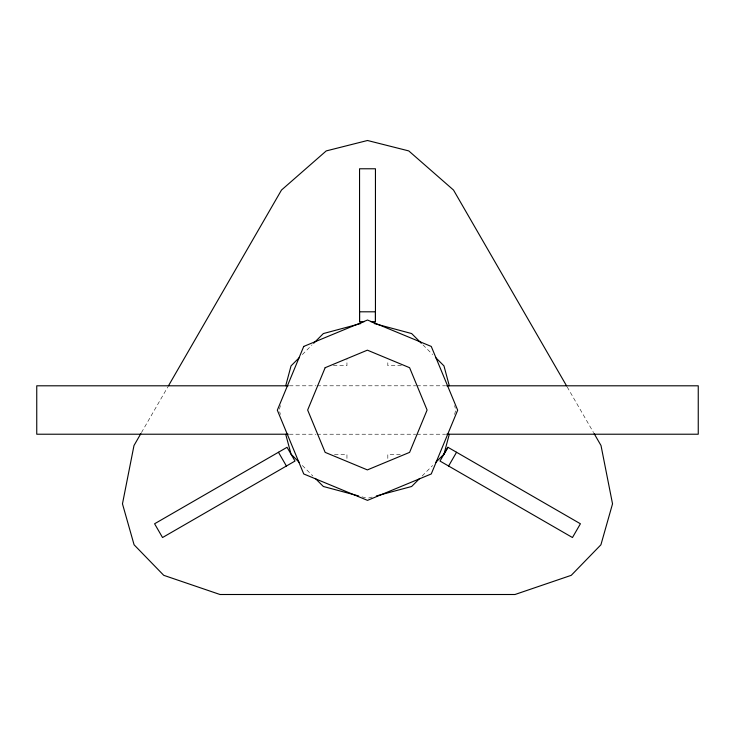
<?xml version="1.0" encoding="UTF-8"?>
<svg xmlns="http://www.w3.org/2000/svg" width="735" height="735" viewBox="0 0 735 735"><rect width="100%" height="100%" fill="white"/><g stroke="black" fill="none" stroke-linecap="round" stroke-linejoin="round"><path stroke-width="0.55" stroke-dasharray="3.67 2.76" d="M280.393 405.61L279.208 410.029L280.393 414.439M454.607 414.439L455.792 410.029L454.607 405.61M141.451 432.593L167.856 386.867M302.351 354.573L312.044 344.871M422.147 475.986L432.649 465.485M368.602 498.018L373.022 496.832M333.368 365.699L346.948 365.699L346.948 359.654M401.393 365.699L387.814 365.699L387.814 360.664M289.406 385.801L315.82 385.801M316.969 385.801L415.734 385.801M416.883 385.801L445.594 385.801M289.406 434.22L315.82 434.22M316.969 434.22L415.734 434.22M416.883 434.22L445.594 434.22M334.498 454.368L346.948 454.368L346.948 459.403M400.263 454.368L387.814 454.368L387.814 459.403M361.978 496.832L366.397 498.018M422.956 344.871L432.649 354.573M302.351 465.485L312.853 475.986M567.144 386.867L593.549 432.593"/><path stroke-width="1.1" d="M364.091 321.737L359.553 321.737L359.553 311.805L375.447 311.805L375.447 321.737L370.909 321.737M285.713 385.746L291.042 365.883L299.117 357.798M435.883 462.251L443.958 454.166L447.946 447.293L580.411 523.77L572.464 537.533L439.999 461.056L443.968 454.175L449.287 434.302M140.881 433.586L133.99 445.52L122.469 503.842L134.082 544.791L163.74 575.321L220.013 594.505L514.987 594.505L571.26 575.321L600.918 544.791L612.531 503.842L601.009 445.52L594.119 433.586M168.425 385.875L281.487 190.053L326.239 150.914L367.5 140.495L408.761 150.914L453.513 190.053L566.575 385.875M443.968 454.175L447.946 447.293M448.598 466.027L456.545 452.264M313.661 343.263L323.354 333.561L360.876 323.51M419.722 478.411L411.646 486.487L376.329 495.95M288.258 385.801L36.75 385.801L36.75 434.22L288.258 434.22M446.742 385.801L698.25 385.801L698.25 434.22L446.742 434.22M374.124 323.51L411.646 333.561L421.339 343.263M358.671 495.95L323.354 486.487L315.278 478.411M435.883 357.798L443.958 365.883L449.287 385.746M299.117 462.251L291.042 454.166L287.054 447.293L154.589 523.77L162.536 537.533L295.001 461.056L291.042 454.166L285.713 434.302M278.455 452.264L286.402 466.027M375.447 321.737L375.447 168.774L359.553 168.774L359.553 321.737M303.739 346.433L277.325 410.194L303.739 473.956L367.5 500.37L431.261 473.956L457.675 410.194L431.261 346.433L367.5 320.028L303.739 346.433M325.146 367.702L307.653 410.038L325.146 452.365L367.381 469.904L409.606 452.365L427.099 410.038L409.606 367.702L367.381 350.163L325.146 367.702"/></g></svg>
